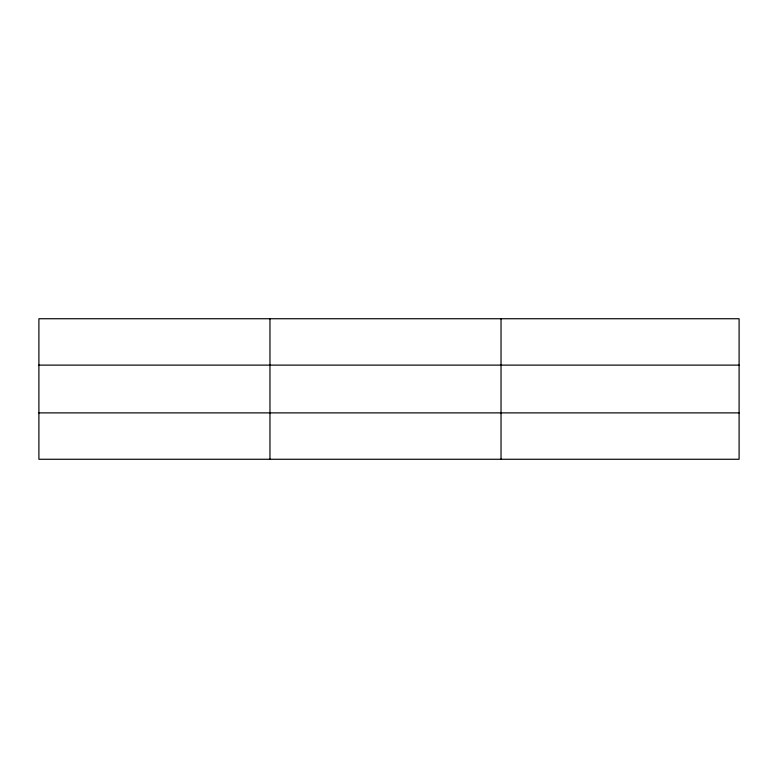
<?xml version="1.0" encoding="UTF-8"?>
<svg xmlns="http://www.w3.org/2000/svg" width="778" height="778" viewBox="0 0 778 778"><rect width="100%" height="100%" fill="white"/><g stroke="black" fill="none" stroke-linecap="round" stroke-linejoin="round"><path stroke-width="1.17" d="M269.966 318.737L269.966 459.263M501.032 318.737L501.032 459.263M739.1 412.885L739.1 459.263L38.9 459.263L38.9 318.737L739.1 318.737L739.1 412.885L38.9 412.885M38.9 365.115L739.1 365.115"/></g></svg>
